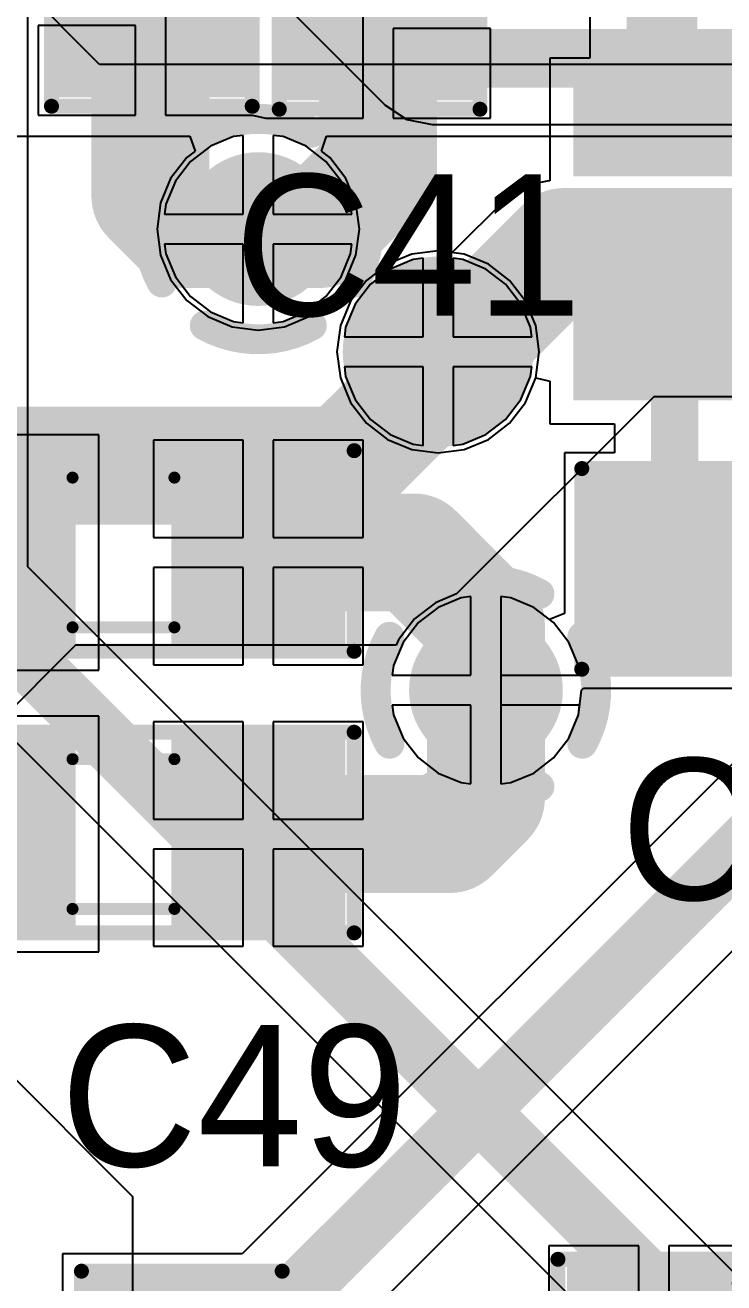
# Model space of a CAD drawing. Header units: millimetres. Extents: x -51 to 108, y 36 to 112.
# Drawn here: x 38.46 to 44.38, y 49.69 to 60.35 of the extents above; entities that cross this region are included whole.
import ezdxf

# ---------------------------------------------------------------- set-up
doc = ezdxf.new("R2010")
doc.units = ezdxf.units.MM
for name, color, linetype in [('BottomLayer', 5, 'Continuous'), ('BottomSolder', 6, 'Continuous'), ('InternalPlane1', 76, 'Continuous'), ('MidLayer1', 16, 'Continuous'), ('TopLayer', 1, 'Continuous'), ('TopOverlay', 2, 'Continuous'), ('TopSolder', 216, 'Continuous'), ('ViaHoleLayer', 16, 'Continuous')]:
    doc.layers.add(name, color=color, linetype=linetype)

# ---------------------------------------------------------------- blocks, each defined once
blk = doc.blocks.new('SM_0805_36')
at = {"layer": 'TopLayer'}
for points in [[(-1.778, -0.6985), (-0.508, -0.6985), (-1.778, 0.6985), (-0.508, 0.6985)], [(0.508, -0.6985), (1.778, -0.6985), (0.508, 0.6985), (1.778, 0.6985)]]:
    blk.add_solid(points, dxfattribs=at)
at = {"layer": 'TopOverlay'}
for points, const_width in [([(1.9304, 0.8382), (-1.9558, 0.8382)], 0.127), ([(-1.9558, 0.8382), (-1.9558, -0.8636)], 0.127), ([(1.9304, 0.8382), (1.9304, -0.8636)], 0.127), ([(0.4318, 0.635), (-0.4318, 0.635)], 0.1016), ([(0.4318, -0.635), (-0.4318, -0.635)], 0.1016), ([(1.9304, -0.8636), (-1.9558, -0.8636)], 0.127)]:
    blk.add_lwpolyline(points, dxfattribs=dict(at, const_width=const_width))
for points, const_width in [([(-1.98755, 0.8382, 1), (-1.92405, 0.8382, 1)], 0.0635), ([(-1.98755, 0.8382, 1), (-1.92405, 0.8382, 1)], 0.0635), ([(1.89865, 0.8382, 1), (1.96215, 0.8382, 1)], 0.0635), ([(1.89865, 0.8382, 1), (1.96215, 0.8382, 1)], 0.0635), ([(-0.4572, 0.635, 1), (-0.4064, 0.635, 1)], 0.0508), ([(0.4064, 0.635, 1), (0.4572, 0.635, 1)], 0.0508), ([(-0.4572, -0.635, 1), (-0.4064, -0.635, 1)], 0.0508), ([(0.4064, -0.635, 1), (0.4572, -0.635, 1)], 0.0508), ([(-1.98755, -0.8636, 1), (-1.92405, -0.8636, 1)], 0.0635), ([(-1.98755, -0.8636, 1), (-1.92405, -0.8636, 1)], 0.0635), ([(1.89865, -0.8636, 1), (1.96215, -0.8636, 1)], 0.0635), ([(1.89865, -0.8636, 1), (1.96215, -0.8636, 1)], 0.0635)]:
    blk.add_lwpolyline(points, format="xyb", close=True, dxfattribs=dict(at, const_width=const_width))
at = {"layer": 'TopSolder'}
for points in [[(-1.8796, -0.8001), (-0.4064, -0.8001), (-1.8796, 0.8001), (-0.4064, 0.8001)], [(0.4064, -0.8001), (1.8796, -0.8001), (0.4064, 0.8001), (1.8796, 0.8001)]]:
    blk.add_solid(points, dxfattribs=at)
blk = doc.blocks.new('SM_0805_38')
at = {"layer": 'TopLayer'}
for points in [[(-1.778, -0.6985), (-0.508, -0.6985), (-1.778, 0.6985), (-0.508, 0.6985)], [(0.508, -0.6985), (1.778, -0.6985), (0.508, 0.6985), (1.778, 0.6985)]]:
    blk.add_solid(points, dxfattribs=at)
at = {"layer": 'TopOverlay'}
for points, const_width in [([(1.9304, 0.8382), (-1.9558, 0.8382)], 0.127), ([(-1.9558, 0.8382), (-1.9558, -0.8636)], 0.127), ([(1.9304, 0.8382), (1.9304, -0.8636)], 0.127), ([(0.4318, 0.635), (-0.4318, 0.635)], 0.1016), ([(0.4318, -0.635), (-0.4318, -0.635)], 0.1016), ([(1.9304, -0.8636), (-1.9558, -0.8636)], 0.127)]:
    blk.add_lwpolyline(points, dxfattribs=dict(at, const_width=const_width))
for points, const_width in [([(-1.98755, 0.8382, 1), (-1.92405, 0.8382, 1)], 0.0635), ([(-1.98755, 0.8382, 1), (-1.92405, 0.8382, 1)], 0.0635), ([(1.89865, 0.8382, 1), (1.96215, 0.8382, 1)], 0.0635), ([(1.89865, 0.8382, 1), (1.96215, 0.8382, 1)], 0.0635), ([(-0.4572, 0.635, 1), (-0.4064, 0.635, 1)], 0.0508), ([(0.4064, 0.635, 1), (0.4572, 0.635, 1)], 0.0508), ([(-0.4572, -0.635, 1), (-0.4064, -0.635, 1)], 0.0508), ([(0.4064, -0.635, 1), (0.4572, -0.635, 1)], 0.0508), ([(-1.98755, -0.8636, 1), (-1.92405, -0.8636, 1)], 0.0635), ([(-1.98755, -0.8636, 1), (-1.92405, -0.8636, 1)], 0.0635), ([(1.89865, -0.8636, 1), (1.96215, -0.8636, 1)], 0.0635), ([(1.89865, -0.8636, 1), (1.96215, -0.8636, 1)], 0.0635)]:
    blk.add_lwpolyline(points, format="xyb", close=True, dxfattribs=dict(at, const_width=const_width))
at = {"layer": 'TopSolder'}
for points in [[(-1.8796, -0.8001), (-0.4064, -0.8001), (-1.8796, 0.8001), (-0.4064, 0.8001)], [(0.4064, -0.8001), (1.8796, -0.8001), (0.4064, 0.8001), (1.8796, 0.8001)]]:
    blk.add_solid(points, dxfattribs=at)
blk = doc.blocks.new('SM_0805_39')
at = {"layer": 'TopLayer'}
for points in [[(-1.778, -0.6985), (-0.508, -0.6985), (-1.778, 0.6985), (-0.508, 0.6985)], [(0.508, -0.6985), (1.778, -0.6985), (0.508, 0.6985), (1.778, 0.6985)]]:
    blk.add_solid(points, dxfattribs=at)
at = {"layer": 'TopOverlay'}
for points, const_width in [([(1.9304, 0.8382), (-1.9558, 0.8382)], 0.127), ([(-1.9558, 0.8382), (-1.9558, -0.8636)], 0.127), ([(1.9304, 0.8382), (1.9304, -0.8636)], 0.127), ([(0.4318, 0.635), (-0.4318, 0.635)], 0.1016), ([(0.4318, -0.635), (-0.4318, -0.635)], 0.1016), ([(1.9304, -0.8636), (-1.9558, -0.8636)], 0.127)]:
    blk.add_lwpolyline(points, dxfattribs=dict(at, const_width=const_width))
for points, const_width in [([(-1.98755, 0.8382, 1), (-1.92405, 0.8382, 1)], 0.0635), ([(-1.98755, 0.8382, 1), (-1.92405, 0.8382, 1)], 0.0635), ([(1.89865, 0.8382, 1), (1.96215, 0.8382, 1)], 0.0635), ([(1.89865, 0.8382, 1), (1.96215, 0.8382, 1)], 0.0635), ([(-0.4572, 0.635, 1), (-0.4064, 0.635, 1)], 0.0508), ([(0.4064, 0.635, 1), (0.4572, 0.635, 1)], 0.0508), ([(-0.4572, -0.635, 1), (-0.4064, -0.635, 1)], 0.0508), ([(0.4064, -0.635, 1), (0.4572, -0.635, 1)], 0.0508), ([(-1.98755, -0.8636, 1), (-1.92405, -0.8636, 1)], 0.0635), ([(-1.98755, -0.8636, 1), (-1.92405, -0.8636, 1)], 0.0635), ([(1.89865, -0.8636, 1), (1.96215, -0.8636, 1)], 0.0635), ([(1.89865, -0.8636, 1), (1.96215, -0.8636, 1)], 0.0635)]:
    blk.add_lwpolyline(points, format="xyb", close=True, dxfattribs=dict(at, const_width=const_width))
at = {"layer": 'TopSolder'}
for points in [[(-1.8796, -0.8001), (-0.4064, -0.8001), (-1.8796, 0.8001), (-0.4064, 0.8001)], [(0.4064, -0.8001), (1.8796, -0.8001), (0.4064, 0.8001), (1.8796, 0.8001)]]:
    blk.add_solid(points, dxfattribs=at)
blk = doc.blocks.new('SM_0805_40')
at = {"layer": 'TopLayer'}
for points in [[(-1.778, -0.6985), (-0.508, -0.6985), (-1.778, 0.6985), (-0.508, 0.6985)], [(0.508, -0.6985), (1.778, -0.6985), (0.508, 0.6985), (1.778, 0.6985)]]:
    blk.add_solid(points, dxfattribs=at)
at = {"layer": 'TopOverlay'}
for points, const_width in [([(-1.9558, 0.8382), (1.9304, 0.8382)], 0.127), ([(-1.9558, 0.8382), (-1.9558, -0.8636)], 0.127), ([(1.9304, 0.8382), (1.9304, -0.8636)], 0.127), ([(-0.4318, 0.635), (0.4318, 0.635)], 0.1016), ([(-0.4318, -0.635), (0.4318, -0.635)], 0.1016), ([(-1.9558, -0.8636), (1.9304, -0.8636)], 0.127)]:
    blk.add_lwpolyline(points, dxfattribs=dict(at, const_width=const_width))
for points, const_width in [([(-1.98755, 0.8382, 1), (-1.92405, 0.8382, 1)], 0.0635), ([(-1.98755, 0.8382, 1), (-1.92405, 0.8382, 1)], 0.0635), ([(1.89865, 0.8382, 1), (1.96215, 0.8382, 1)], 0.0635), ([(1.89865, 0.8382, 1), (1.96215, 0.8382, 1)], 0.0635), ([(-0.4572, 0.635, 1), (-0.4064, 0.635, 1)], 0.0508), ([(0.4064, 0.635, 1), (0.4572, 0.635, 1)], 0.0508), ([(-0.4572, -0.635, 1), (-0.4064, -0.635, 1)], 0.0508), ([(0.4064, -0.635, 1), (0.4572, -0.635, 1)], 0.0508), ([(-1.98755, -0.8636, 1), (-1.92405, -0.8636, 1)], 0.0635), ([(-1.98755, -0.8636, 1), (-1.92405, -0.8636, 1)], 0.0635), ([(1.89865, -0.8636, 1), (1.96215, -0.8636, 1)], 0.0635), ([(1.89865, -0.8636, 1), (1.96215, -0.8636, 1)], 0.0635)]:
    blk.add_lwpolyline(points, format="xyb", close=True, dxfattribs=dict(at, const_width=const_width))
at = {"layer": 'TopSolder'}
for points in [[(-1.8796, -0.8001), (-0.4064, -0.8001), (-1.8796, 0.8001), (-0.4064, 0.8001)], [(0.4064, -0.8001), (1.8796, -0.8001), (0.4064, 0.8001), (1.8796, 0.8001)]]:
    blk.add_solid(points, dxfattribs=at)
blk = doc.blocks.new('SM_0805_41')
at = {"layer": 'TopLayer'}
for points in [[(-1.778, -0.6985), (-0.508, -0.6985), (-1.778, 0.6985), (-0.508, 0.6985)], [(0.508, -0.6985), (1.778, -0.6985), (0.508, 0.6985), (1.778, 0.6985)]]:
    blk.add_solid(points, dxfattribs=at)
at = {"layer": 'TopOverlay'}
for points, const_width in [([(-1.9558, 0.8382), (1.9304, 0.8382)], 0.127), ([(-1.9558, 0.8382), (-1.9558, -0.8636)], 0.127), ([(1.9304, 0.8382), (1.9304, -0.8636)], 0.127), ([(-0.4318, 0.635), (0.4318, 0.635)], 0.1016), ([(-0.4318, -0.635), (0.4318, -0.635)], 0.1016), ([(-1.9558, -0.8636), (1.9304, -0.8636)], 0.127)]:
    blk.add_lwpolyline(points, dxfattribs=dict(at, const_width=const_width))
for points, const_width in [([(-1.98755, 0.8382, 1), (-1.92405, 0.8382, 1)], 0.0635), ([(-1.98755, 0.8382, 1), (-1.92405, 0.8382, 1)], 0.0635), ([(1.89865, 0.8382, 1), (1.96215, 0.8382, 1)], 0.0635), ([(1.89865, 0.8382, 1), (1.96215, 0.8382, 1)], 0.0635), ([(-0.4572, 0.635, 1), (-0.4064, 0.635, 1)], 0.0508), ([(0.4064, 0.635, 1), (0.4572, 0.635, 1)], 0.0508), ([(-0.4572, -0.635, 1), (-0.4064, -0.635, 1)], 0.0508), ([(0.4064, -0.635, 1), (0.4572, -0.635, 1)], 0.0508), ([(-1.98755, -0.8636, 1), (-1.92405, -0.8636, 1)], 0.0635), ([(-1.98755, -0.8636, 1), (-1.92405, -0.8636, 1)], 0.0635), ([(1.89865, -0.8636, 1), (1.96215, -0.8636, 1)], 0.0635), ([(1.89865, -0.8636, 1), (1.96215, -0.8636, 1)], 0.0635)]:
    blk.add_lwpolyline(points, format="xyb", close=True, dxfattribs=dict(at, const_width=const_width))
at = {"layer": 'TopSolder'}
for points in [[(-1.8796, -0.8001), (-0.4064, -0.8001), (-1.8796, 0.8001), (-0.4064, 0.8001)], [(0.4064, -0.8001), (1.8796, -0.8001), (0.4064, 0.8001), (1.8796, 0.8001)]]:
    blk.add_solid(points, dxfattribs=at)
blk = doc.blocks.new('SM_0805_49')
at = {"layer": 'TopLayer'}
for points in [[(-1.778, -0.6985), (-0.508, -0.6985), (-1.778, 0.6985), (-0.508, 0.6985)], [(0.508, -0.6985), (1.778, -0.6985), (0.508, 0.6985), (1.778, 0.6985)]]:
    blk.add_solid(points, dxfattribs=at)
at = {"layer": 'TopOverlay'}
for points, const_width in [([(-1.9558, 0.8382), (1.9304, 0.8382)], 0.127), ([(-1.9558, 0.8382), (-1.9558, -0.8636)], 0.127), ([(1.9304, 0.8382), (1.9304, -0.8636)], 0.127), ([(-0.4318, 0.635), (0.4318, 0.635)], 0.1016), ([(-0.4318, -0.635), (0.4318, -0.635)], 0.1016), ([(-1.9558, -0.8636), (1.9304, -0.8636)], 0.127)]:
    blk.add_lwpolyline(points, dxfattribs=dict(at, const_width=const_width))
for points, const_width in [([(-1.98755, 0.8382, 1), (-1.92405, 0.8382, 1)], 0.0635), ([(-1.98755, 0.8382, 1), (-1.92405, 0.8382, 1)], 0.0635), ([(1.89865, 0.8382, 1), (1.96215, 0.8382, 1)], 0.0635), ([(1.89865, 0.8382, 1), (1.96215, 0.8382, 1)], 0.0635), ([(-0.4572, 0.635, 1), (-0.4064, 0.635, 1)], 0.0508), ([(0.4064, 0.635, 1), (0.4572, 0.635, 1)], 0.0508), ([(-0.4572, -0.635, 1), (-0.4064, -0.635, 1)], 0.0508), ([(0.4064, -0.635, 1), (0.4572, -0.635, 1)], 0.0508), ([(-1.98755, -0.8636, 1), (-1.92405, -0.8636, 1)], 0.0635), ([(-1.98755, -0.8636, 1), (-1.92405, -0.8636, 1)], 0.0635), ([(1.89865, -0.8636, 1), (1.96215, -0.8636, 1)], 0.0635), ([(1.89865, -0.8636, 1), (1.96215, -0.8636, 1)], 0.0635)]:
    blk.add_lwpolyline(points, format="xyb", close=True, dxfattribs=dict(at, const_width=const_width))
at = {"layer": 'TopSolder'}
for points in [[(-1.8796, -0.8001), (-0.4064, -0.8001), (-1.8796, 0.8001), (-0.4064, 0.8001)], [(0.4064, -0.8001), (1.8796, -0.8001), (0.4064, 0.8001), (1.8796, 0.8001)]]:
    blk.add_solid(points, dxfattribs=at)
blk = doc.blocks.new('SM_0805_50')
at = {"layer": 'TopLayer'}
for points in [[(-1.778, -0.6985), (-0.508, -0.6985), (-1.778, 0.6985), (-0.508, 0.6985)], [(0.508, -0.6985), (1.778, -0.6985), (0.508, 0.6985), (1.778, 0.6985)]]:
    blk.add_solid(points, dxfattribs=at)
at = {"layer": 'TopOverlay'}
for points, const_width in [([(-1.9558, 0.8382), (1.9304, 0.8382)], 0.127), ([(-1.9558, -0.8636), (-1.9558, 0.8382)], 0.127), ([(1.9304, -0.8636), (1.9304, 0.8382)], 0.127), ([(-0.4318, 0.635), (0.4318, 0.635)], 0.1016), ([(-0.4318, -0.635), (0.4318, -0.635)], 0.1016), ([(-1.9558, -0.8636), (1.9304, -0.8636)], 0.127)]:
    blk.add_lwpolyline(points, dxfattribs=dict(at, const_width=const_width))
for points, const_width in [([(-1.98755, 0.8382, 1), (-1.92405, 0.8382, 1)], 0.0635), ([(-1.98755, 0.8382, 1), (-1.92405, 0.8382, 1)], 0.0635), ([(1.89865, 0.8382, 1), (1.96215, 0.8382, 1)], 0.0635), ([(1.89865, 0.8382, 1), (1.96215, 0.8382, 1)], 0.0635), ([(-0.4572, 0.635, 1), (-0.4064, 0.635, 1)], 0.0508), ([(0.4064, 0.635, 1), (0.4572, 0.635, 1)], 0.0508), ([(-0.4572, -0.635, 1), (-0.4064, -0.635, 1)], 0.0508), ([(0.4064, -0.635, 1), (0.4572, -0.635, 1)], 0.0508), ([(-1.98755, -0.8636, 1), (-1.92405, -0.8636, 1)], 0.0635), ([(-1.98755, -0.8636, 1), (-1.92405, -0.8636, 1)], 0.0635), ([(1.89865, -0.8636, 1), (1.96215, -0.8636, 1)], 0.0635), ([(1.89865, -0.8636, 1), (1.96215, -0.8636, 1)], 0.0635)]:
    blk.add_lwpolyline(points, format="xyb", close=True, dxfattribs=dict(at, const_width=const_width))
at = {"layer": 'TopSolder'}
for points in [[(-1.8796, -0.8001), (-0.4064, -0.8001), (-1.8796, 0.8001), (-0.4064, 0.8001)], [(0.4064, -0.8001), (1.8796, -0.8001), (0.4064, 0.8001), (1.8796, 0.8001)]]:
    blk.add_solid(points, dxfattribs=at)
blk = doc.blocks.new('SOT95P280X145_5N_68')
at = {"layer": 'TopLayer'}
for points in [[(-1.85, 0.65), (-0.65, 0.65), (-1.85, 1.25), (-0.65, 1.25)], [(0.65, 0.65), (1.85, 0.65), (0.65, 1.25), (1.85, 1.25)], [(-1.85, -0.3), (-0.65, -0.3), (-1.85, 0.3), (-0.65, 0.3)], [(-1.85, -1.25), (-0.65, -1.25), (-1.85, -0.65), (-0.65, -0.65)], [(0.65, -1.25), (1.85, -1.25), (0.65, -0.65), (1.85, -0.65)]]:
    blk.add_solid(points, dxfattribs=at)
at = {"layer": 'TopOverlay', "const_width": 0.2}
for points in [[(-1.85, 1.5), (-0.65, 1.5)], [(-0.3, 1.45), (0.3, 1.45)], [(-0.3, -1.45), (-0.3, 1.45)], [(0.3, -1.45), (0.3, 1.45)], [(-0.3, -1.45), (0.3, -1.45)]]:
    blk.add_lwpolyline(points, dxfattribs=at)
at = {"layer": 'TopOverlay', "const_width": 0.1}
for points in [[(-1.9, 1.5, 1), (-1.8, 1.5, 1)], [(-0.7, 1.5, 1), (-0.6, 1.5, 1)], [(-0.35, 1.45, 1), (-0.25, 1.45, 1)], [(-0.35, 1.45, 1), (-0.25, 1.45, 1)], [(0.25, 1.45, 1), (0.35, 1.45, 1)], [(0.25, 1.45, 1), (0.35, 1.45, 1)], [(-0.35, -1.45, 1), (-0.25, -1.45, 1)], [(-0.35, -1.45, 1), (-0.25, -1.45, 1)], [(0.25, -1.45, 1), (0.35, -1.45, 1)], [(0.25, -1.45, 1), (0.35, -1.45, 1)]]:
    blk.add_lwpolyline(points, format="xyb", close=True, dxfattribs=at)
at = {"layer": 'TopSolder'}
for points in [[(-1.952, 0.548), (-0.548, 0.548), (-1.952, 1.352), (-0.548, 1.352)], [(0.548, 0.548), (1.952, 0.548), (0.548, 1.352), (1.952, 1.352)], [(-1.952, -0.402), (-0.548, -0.402), (-1.952, 0.402), (-0.548, 0.402)], [(-1.952, -1.352), (-0.548, -1.352), (-1.952, -0.548), (-0.548, -0.548)], [(0.548, -1.352), (1.952, -1.352), (0.548, -0.548), (1.952, -0.548)]]:
    blk.add_solid(points, dxfattribs=at)

msp = doc.modelspace()

# ---------------------------------------------------------------- linework, layer by layer
at = {"layer": 'BottomLayer'}
for p, q in [((38.483, 55.757), (38.483, 65.427)), ((39.126, 62.062), (41.513, 59.674)), ((41.513, 59.674), (41.695, 59.553)), ((41.695, 59.553), (41.91, 59.51)), ((40.31, 59.417), (40.227, 59.407)), ((40.31, 58.75), (40.31, 59.417)), ((40.647, 59.407), (40.564, 59.417)), ((40.564, 59.417), (40.564, 58.75)), ((41.91, 59.51), (47.139, 59.51)), ((40.031, 59.325), (39.863, 59.197)), ((40.227, 59.407), (40.031, 59.325)), ((40.842, 59.325), (40.647, 59.407)), ((41.01, 59.197), (40.842, 59.325)), ((39.863, 59.197), (39.735, 59.029)), ((41.139, 59.029), (41.01, 59.197)), ((39.735, 59.029), (39.653, 58.833)), ((41.22, 58.833), (41.139, 59.029)), ((39.653, 58.833), (39.643, 58.75)), ((41.231, 58.75), (41.22, 58.833)), ((39.643, 58.75), (40.31, 58.75)), ((40.564, 58.75), (41.231, 58.75)), ((40.31, 58.496), (39.643, 58.496)), ((39.643, 58.496), (39.653, 58.413)), ((40.31, 57.829), (40.31, 58.496)), ((41.231, 58.496), (40.564, 58.496)), ((40.564, 58.496), (40.564, 57.829)), ((41.22, 58.413), (41.231, 58.496)), ((39.653, 58.413), (39.735, 58.218)), ((41.139, 58.218), (41.22, 58.413)), ((41.739, 58.41), (41.532, 58.324)), ((41.961, 58.439), (41.739, 58.41)), ((42.183, 58.41), (41.961, 58.439)), ((42.389, 58.324), (42.183, 58.41)), ((41.532, 58.324), (41.355, 58.188)), ((42.567, 58.188), (42.389, 58.324)), ((39.735, 58.218), (39.863, 58.05)), ((41.01, 58.05), (41.139, 58.218)), ((41.355, 58.188), (41.218, 58.01)), ((42.703, 58.01), (42.567, 58.188)), ((39.863, 58.05), (40.031, 57.921)), ((40.842, 57.921), (41.01, 58.05)), ((40.031, 57.921), (40.227, 57.84)), ((40.647, 57.84), (40.842, 57.921)), ((41.218, 58.01), (41.133, 57.804)), ((42.789, 57.804), (42.703, 58.01)), ((40.227, 57.84), (40.31, 57.829)), ((40.564, 57.829), (40.647, 57.84)), ((41.133, 57.804), (41.103, 57.582)), ((42.818, 57.582), (42.789, 57.804)), ((41.103, 57.582), (41.133, 57.36)), ((42.789, 57.36), (42.818, 57.582)), ((41.133, 57.36), (41.218, 57.153)), ((42.703, 57.153), (42.789, 57.36)), ((41.218, 57.153), (41.355, 56.976)), ((42.567, 56.976), (42.703, 57.153)), ((41.355, 56.976), (41.532, 56.839)), ((42.389, 56.839), (42.567, 56.976)), ((41.532, 56.839), (41.739, 56.754)), ((41.739, 56.754), (41.961, 56.724)), ((41.961, 56.724), (42.183, 56.754)), ((42.183, 56.754), (42.389, 56.839)), ((45.253, 48.987), (38.483, 55.757)), ((42.157, 55.495), (41.962, 55.414)), ((42.24, 55.506), (42.157, 55.495)), ((42.24, 54.839), (42.24, 55.506)), ((42.577, 55.495), (42.494, 55.506)), ((42.494, 55.506), (42.494, 54.839)), ((42.773, 55.414), (42.577, 55.495)), ((41.962, 55.414), (41.794, 55.285)), ((42.941, 55.285), (42.773, 55.414)), ((41.794, 55.285), (41.665, 55.117)), ((43.069, 55.117), (42.941, 55.285)), ((37.526, 55.128), (44.296, 48.358)), ((41.665, 55.117), (41.584, 54.921)), ((43.151, 54.921), (43.069, 55.117)), ((41.584, 54.921), (41.573, 54.839)), ((41.573, 54.839), (42.24, 54.839)), ((42.494, 54.839), (43.161, 54.839)), ((43.161, 54.839), (43.151, 54.921)), ((42.24, 54.585), (41.573, 54.585)), ((41.573, 54.585), (41.584, 54.502)), ((42.24, 53.917), (42.24, 54.585)), ((43.161, 54.585), (42.494, 54.585)), ((42.494, 54.585), (42.494, 53.917)), ((43.151, 54.502), (43.161, 54.585)), ((41.584, 54.502), (41.665, 54.306)), ((43.069, 54.306), (43.151, 54.502)), ((41.665, 54.306), (41.794, 54.138)), ((42.941, 54.138), (43.069, 54.306)), ((41.794, 54.138), (41.962, 54.009)), ((42.773, 54.009), (42.941, 54.138)), ((41.962, 54.009), (42.157, 53.928)), ((42.577, 53.928), (42.773, 54.009)), ((42.157, 53.928), (42.24, 53.917)), ((42.494, 53.917), (42.577, 53.928))]:
    msp.add_line(p, q, dxfattribs=at)
at = {"layer": 'BottomLayer', "const_width": 0.5}
for points in [[(39.522, 62.459), (41.91, 60.071)], [(41.91, 60.071), (47.371, 60.071)], [(37.922, 55.524), (44.856, 48.59)]]:
    msp.add_lwpolyline(points, dxfattribs=at)
at = {"layer": 'BottomLayer'}
for points, const_width in [([(41.785, 60.071, 1), (42.035, 60.071, 1)], 0.25), ([(41.785, 60.071, 1), (42.035, 60.071, 1)], 0.25), ([(40.162, 58.623, 1), (40.712, 58.623, 1)], 0.55), ([(41.686, 57.582, 1), (42.236, 57.582, 1)], 0.55), ([(42.092, 54.712, 1), (42.642, 54.712, 1)], 0.55)]:
    msp.add_lwpolyline(points, format="xyb", close=True, dxfattribs=dict(at, const_width=const_width))
at = {"layer": 'BottomSolder', "const_width": 0.652}
for points in [[(40.111, 58.623, 1), (40.763, 58.623, 1)], [(41.635, 57.582, 1), (42.287, 57.582, 1)], [(42.041, 54.712, 1), (42.693, 54.712, 1)]]:
    msp.add_lwpolyline(points, format="xyb", close=True, dxfattribs=at)
at = {"layer": 'InternalPlane1', "const_width": 0.254}
for points in [[(39.984, 59.441, -0.258618), (40.89, 59.441)], [(39.619, 58.17, -0.258618), (39.619, 59.076)], [(41.255, 59.076, -0.258618), (41.255, 58.17)], [(40.89, 57.805, -0.258618), (39.984, 57.805)], [(41.914, 55.529, -0.258618), (42.82, 55.529)], [(41.549, 54.258, -0.258618), (41.549, 55.165)], [(43.185, 55.165, -0.258618), (43.185, 54.258)], [(42.82, 53.894, -0.258618), (41.914, 53.894)]]:
    msp.add_lwpolyline(points, format="xyb", dxfattribs=at)
at = {"layer": 'InternalPlane1'}
for points, const_width in [([(39.92, 59.441, 1), (40.047, 59.441, 1)], 0.127), ([(40.827, 59.441, 1), (40.954, 59.441, 1)], 0.127), ([(39.556, 59.076, 1), (39.683, 59.076, 1)], 0.127), ([(41.191, 59.076, 1), (41.318, 59.076, 1)], 0.127), ([(41.557, 57.582, 1), (42.365, 57.582, 1)], 0.808), ([(39.556, 58.17, 1), (39.683, 58.17, 1)], 0.127), ([(41.191, 58.17, 1), (41.318, 58.17, 1)], 0.127), ([(39.92, 57.805, 1), (40.047, 57.805, 1)], 0.127), ([(40.827, 57.805, 1), (40.954, 57.805, 1)], 0.127), ([(41.85, 55.529, 1), (41.977, 55.529, 1)], 0.127), ([(42.757, 55.529, 1), (42.884, 55.529, 1)], 0.127), ([(41.486, 55.165, 1), (41.613, 55.165, 1)], 0.127), ([(43.121, 55.165, 1), (43.248, 55.165, 1)], 0.127), ([(41.486, 54.258, 1), (41.613, 54.258, 1)], 0.127), ([(43.121, 54.258, 1), (43.248, 54.258, 1)], 0.127), ([(41.85, 53.894, 1), (41.977, 53.894, 1)], 0.127), ([(42.757, 53.894, 1), (42.884, 53.894, 1)], 0.127)]:
    msp.add_lwpolyline(points, format="xyb", close=True, dxfattribs=dict(at, const_width=const_width))
at = {"layer": 'MidLayer1'}
for p, q in [((39.014, 60.096), (33.616, 65.543)), ((39.091, 60.02), (39.014, 60.096)), ((49.606, 60.02), (39.091, 60.02)), ((37.897, 59.411), (39.858, 59.411)), ((39.858, 59.411), (39.901, 59.284)), ((40.972, 59.284), (41.016, 59.411)), ((41.016, 59.411), (49.301, 59.411)), ((39.831, 59.229), (39.694, 59.052)), ((39.901, 59.284), (39.831, 59.229)), ((41.043, 59.229), (40.972, 59.284)), ((41.179, 59.052), (41.043, 59.229)), ((39.694, 59.052), (39.609, 58.845)), ((41.265, 58.845), (41.179, 59.052)), ((39.609, 58.845), (39.579, 58.623)), ((41.294, 58.623), (41.265, 58.845)), ((39.579, 58.623), (39.609, 58.401)), ((41.265, 58.401), (41.294, 58.623)), ((39.609, 58.401), (39.694, 58.195)), ((41.179, 58.195), (41.265, 58.401)), ((41.751, 58.365), (41.555, 58.284)), ((41.834, 58.376), (41.751, 58.365)), ((41.834, 57.709), (41.834, 58.376)), ((42.171, 58.365), (42.088, 58.376)), ((42.088, 58.376), (42.088, 57.709)), ((42.366, 58.284), (42.171, 58.365)), ((41.555, 58.284), (41.387, 58.155)), ((42.534, 58.155), (42.366, 58.284)), ((39.694, 58.195), (39.831, 58.017)), ((41.043, 58.017), (41.179, 58.195)), ((41.387, 58.155), (41.259, 57.987)), ((42.663, 57.987), (42.534, 58.155)), ((39.831, 58.017), (40.008, 57.881)), ((40.865, 57.881), (41.043, 58.017)), ((41.259, 57.987), (41.177, 57.792)), ((42.744, 57.792), (42.663, 57.987)), ((40.008, 57.881), (40.215, 57.795)), ((40.659, 57.795), (40.865, 57.881)), ((40.215, 57.795), (40.437, 57.766)), ((40.437, 57.766), (40.659, 57.795)), ((41.177, 57.792), (41.167, 57.709)), ((41.167, 57.709), (41.834, 57.709)), ((42.088, 57.709), (42.755, 57.709)), ((42.755, 57.709), (42.744, 57.792)), ((41.834, 57.455), (41.167, 57.455)), ((41.167, 57.455), (41.177, 57.372)), ((41.834, 56.788), (41.834, 57.455)), ((42.755, 57.455), (42.088, 57.455)), ((42.088, 57.455), (42.088, 56.788)), ((42.744, 57.372), (42.755, 57.455)), ((41.177, 57.372), (41.259, 57.176)), ((42.663, 57.176), (42.744, 57.372)), ((41.259, 57.176), (41.387, 57.008)), ((43.79, 57.201), (42.117, 55.528)), ((42.534, 57.008), (42.663, 57.176)), ((47.178, 57.201), (43.79, 57.201)), ((41.387, 57.008), (41.555, 56.88)), ((42.366, 56.88), (42.534, 57.008)), ((41.555, 56.88), (41.751, 56.798)), ((42.171, 56.798), (42.366, 56.88)), ((41.751, 56.798), (41.834, 56.788)), ((42.088, 56.788), (42.171, 56.798)), ((42.117, 55.528), (41.939, 55.454)), ((41.939, 55.454), (41.761, 55.318)), ((41.761, 55.318), (41.625, 55.14)), ((38.887, 55.093), (37.414, 53.619)), ((41.605, 55.093), (38.887, 55.093)), ((41.625, 55.14), (41.605, 55.093)), ((37.643, 52.146), (39.37, 50.419)), ((39.37, 50.419), (39.37, 48.641))]:
    msp.add_line(p, q, dxfattribs=at)
for points, const_width in [([(40.162, 58.623, 1), (40.712, 58.623, 1)], 0.55), ([(42.778, 58.471, 1), (43.278, 58.471, 1)], 0.5), ([(42.778, 58.471, 1), (43.278, 58.471, 1)], 0.5), ([(41.686, 57.582, 1), (42.236, 57.582, 1)], 0.55), ([(41.711, 57.582, 1), (42.211, 57.582, 1)], 0.5), ([(41.711, 57.582, 1), (42.211, 57.582, 1)], 0.5), ([(41.889, 57.582, 1), (42.389, 57.582, 1)], 0.5), ([(41.889, 57.582, 1), (42.389, 57.582, 1)], 0.5), ([(41.711, 57.404, 1), (42.211, 57.404, 1)], 0.5), ([(41.711, 57.404, 1), (42.211, 57.404, 1)], 0.5), ([(40.923, 56.617, 1), (41.423, 56.617, 1)], 0.5), ([(40.923, 56.617, 1), (41.423, 56.617, 1)], 0.5), ([(42.092, 54.712, 1), (42.642, 54.712, 1)], 0.55)]:
    msp.add_lwpolyline(points, format="xyb", close=True, dxfattribs=dict(at, const_width=const_width))
at = {"layer": 'MidLayer1', "const_width": 1}
for points in [[(42.139, 57.582), (43.028, 58.471)], [(43.028, 58.471), (49.987, 58.471)], [(41.961, 57.582), (42.139, 57.582)], [(41.961, 57.404), (41.961, 57.582)], [(41.173, 56.617), (41.961, 57.404)], [(37.846, 56.617), (41.173, 56.617)]]:
    msp.add_lwpolyline(points, dxfattribs=at)
at = {"layer": 'TopLayer'}
for p, q in [((43.249, 61.423), (43.249, 60.072)), ((39.649, 60.477), (39.649, 59.588)), ((41.326, 59.563), (41.326, 60.452)), ((39.395, 60.35), (38.57, 60.35)), ((38.57, 60.35), (38.57, 59.588)), ((39.395, 59.588), (39.395, 60.35)), ((42.405, 60.325), (41.58, 60.325)), ((41.58, 60.325), (41.58, 59.563)), ((42.405, 59.563), (42.405, 60.325)), ((43.249, 60.072), (42.91, 60.072)), ((42.91, 60.072), (42.91, 59.031)), ((38.57, 59.588), (39.395, 59.588)), ((39.649, 59.588), (40.384, 59.588)), ((40.384, 59.588), (40.5, 59.563)), ((40.5, 59.563), (40.591, 59.563)), ((40.591, 59.563), (41.326, 59.563)), ((41.58, 59.563), (42.405, 59.563)), ((40.31, 59.417), (40.227, 59.407)), ((40.31, 58.75), (40.31, 59.417)), ((40.647, 59.407), (40.564, 59.417)), ((40.564, 59.417), (40.564, 58.75)), ((40.031, 59.325), (39.863, 59.197)), ((40.227, 59.407), (40.031, 59.325)), ((40.842, 59.325), (40.647, 59.407)), ((41.01, 59.197), (40.842, 59.325)), ((39.863, 59.197), (39.735, 59.029)), ((41.139, 59.029), (41.01, 59.197)), ((39.735, 59.029), (39.653, 58.833)), ((41.22, 58.833), (41.139, 59.029)), ((42.706, 58.993), (42.54, 58.882)), ((42.901, 59.031), (42.706, 58.993)), ((42.91, 59.031), (42.901, 59.031)), ((42.54, 58.882), (42.081, 58.423)), ((39.653, 58.833), (39.643, 58.75)), ((41.231, 58.75), (41.22, 58.833)), ((39.643, 58.75), (40.31, 58.75)), ((40.564, 58.75), (41.231, 58.75)), ((40.31, 58.496), (39.643, 58.496)), ((39.643, 58.496), (39.653, 58.413)), ((40.31, 57.829), (40.31, 58.496)), ((41.231, 58.496), (40.564, 58.496)), ((40.564, 58.496), (40.564, 57.829)), ((41.22, 58.413), (41.231, 58.496)), ((39.653, 58.413), (39.735, 58.218)), ((41.139, 58.218), (41.22, 58.413)), ((41.739, 58.41), (41.532, 58.324)), ((41.961, 58.439), (41.739, 58.41)), ((42.081, 58.423), (41.961, 58.439)), ((41.532, 58.324), (41.355, 58.188)), ((39.735, 58.218), (39.863, 58.05)), ((41.01, 58.05), (41.139, 58.218)), ((41.355, 58.188), (41.218, 58.01)), ((39.863, 58.05), (40.031, 57.921)), ((40.842, 57.921), (41.01, 58.05)), ((40.031, 57.921), (40.227, 57.84)), ((40.647, 57.84), (40.842, 57.921)), ((41.218, 58.01), (41.133, 57.804)), ((40.227, 57.84), (40.31, 57.829)), ((40.564, 57.829), (40.647, 57.84)), ((41.133, 57.804), (41.103, 57.582)), ((41.103, 57.582), (41.133, 57.36)), ((41.133, 57.36), (41.218, 57.153)), ((42.703, 57.153), (42.789, 57.36)), ((42.789, 57.36), (42.91, 57.334)), ((42.91, 57.334), (42.91, 56.972)), ((41.218, 57.153), (41.355, 56.976)), ((42.567, 56.976), (42.703, 57.153)), ((41.355, 56.976), (41.532, 56.839)), ((42.389, 56.839), (42.567, 56.976)), ((42.91, 56.972), (43.458, 56.972)), ((43.458, 56.972), (43.458, 56.726)), ((39.086, 56.878), (37.216, 56.878)), ((39.086, 54.882), (39.086, 56.878)), ((40.31, 56.833), (39.548, 56.833)), ((39.548, 56.833), (39.548, 56.007)), ((40.31, 56.007), (40.31, 56.833)), ((41.326, 56.833), (40.564, 56.833)), ((40.564, 56.833), (40.564, 56.007)), ((41.326, 56.007), (41.326, 56.833)), ((41.532, 56.839), (41.739, 56.754)), ((41.739, 56.754), (41.961, 56.724)), ((41.961, 56.724), (42.183, 56.754)), ((42.183, 56.754), (42.389, 56.839)), ((43.458, 56.726), (43.032, 56.726)), ((43.032, 56.726), (43.032, 55.361)), ((39.548, 56.007), (40.31, 56.007)), ((40.564, 56.007), (41.326, 56.007)), ((40.31, 55.753), (39.548, 55.753)), ((39.548, 55.753), (39.548, 54.927)), ((40.31, 54.927), (40.31, 55.753)), ((41.326, 55.753), (40.564, 55.753)), ((40.564, 55.753), (40.564, 54.927)), ((41.326, 54.927), (41.326, 55.753)), ((42.157, 55.495), (41.962, 55.414)), ((42.24, 55.506), (42.157, 55.495)), ((42.24, 54.839), (42.24, 55.506)), ((42.577, 55.495), (42.494, 55.506)), ((42.494, 55.506), (42.494, 54.712)), ((42.773, 55.414), (42.577, 55.495)), ((41.962, 55.414), (41.794, 55.285)), ((42.905, 55.312), (42.773, 55.414)), ((43.032, 55.361), (42.905, 55.312)), ((41.794, 55.285), (41.665, 55.117)), ((41.665, 55.117), (41.584, 54.921)), ((37.216, 54.882), (39.086, 54.882)), ((39.548, 54.927), (40.31, 54.927)), ((40.564, 54.927), (41.326, 54.927)), ((41.584, 54.921), (41.573, 54.839)), ((41.573, 54.839), (42.24, 54.839)), ((45.106, 54.738), (40.299, 49.932)), ((43.178, 54.712), (43.193, 54.729)), ((43.193, 54.729), (44.902, 54.729)), ((42.494, 54.712), (42.494, 53.917)), ((43.151, 54.502), (43.178, 54.712)), ((42.24, 54.585), (41.573, 54.585)), ((41.573, 54.585), (41.584, 54.502)), ((42.24, 53.917), (42.24, 54.585)), ((39.086, 54.491), (37.216, 54.491)), ((39.086, 52.494), (39.086, 54.491)), ((40.31, 54.445), (39.548, 54.445)), ((39.548, 54.445), (39.548, 53.619)), ((40.31, 53.619), (40.31, 54.445)), ((41.326, 54.445), (40.564, 54.445)), ((40.564, 54.445), (40.564, 53.619)), ((41.326, 53.619), (41.326, 54.445)), ((41.584, 54.502), (41.665, 54.306)), ((43.069, 54.306), (43.151, 54.502)), ((41.665, 54.306), (41.794, 54.138)), ((42.941, 54.138), (43.069, 54.306)), ((41.794, 54.138), (41.962, 54.009)), ((42.773, 54.009), (42.941, 54.138)), ((41.962, 54.009), (42.157, 53.928)), ((42.577, 53.928), (42.773, 54.009)), ((42.157, 53.928), (42.24, 53.917)), ((42.494, 53.917), (42.577, 53.928)), ((40.775, 48.821), (45.735, 53.781)), ((39.548, 53.619), (40.31, 53.619)), ((40.564, 53.619), (41.326, 53.619)), ((40.31, 53.365), (39.548, 53.365)), ((39.548, 53.365), (39.548, 52.54)), ((40.31, 52.54), (40.31, 53.365)), ((41.326, 53.365), (40.564, 53.365)), ((40.564, 53.365), (40.564, 52.54)), ((41.326, 52.54), (41.326, 53.365)), ((37.216, 52.494), (39.086, 52.494)), ((39.548, 52.54), (40.31, 52.54)), ((40.564, 52.54), (41.326, 52.54)), ((40.299, 49.932), (38.778, 49.932)), ((38.778, 49.932), (38.778, 48.062)), ((43.663, 50), (42.901, 50)), ((42.901, 50), (42.901, 49.174)), ((43.663, 49.174), (43.663, 50)), ((44.679, 50), (43.917, 50)), ((43.917, 50), (43.917, 49.174))]:
    msp.add_line(p, q, dxfattribs=at)
for points, const_width in [([(43.86, 59.522), (43.86, 61.677)], 0.6), ([(39.522, 58.903), (39.522, 60.477)], 1), ([(41.453, 59.118), (41.453, 60.452)], 1), ([(43.81, 59.472), (43.86, 59.522)], 0.6), ([(40.958, 58.623), (41.453, 59.118)], 1), ([(39.522, 58.903), (39.802, 58.623)], 1), ([(39.802, 58.623), (40.437, 58.623)], 1), ([(40.437, 58.623), (40.958, 58.623)], 1), ([(41.961, 57.582), (42.901, 58.522)], 0.4), ([(42.901, 58.522), (43.81, 58.522)], 0.4), ([(43.81, 57.572), (43.967, 57.414)], 0.4), ([(43.967, 55.728), (43.967, 57.414)], 0.4), ([(36.551, 55.88), (38.151, 55.88)], 1), ([(40.437, 55.88), (41.758, 55.88)], 1), ([(41.758, 55.88), (42.367, 55.27)], 1), ([(42.367, 54.712), (42.367, 55.27)], 1), ([(42.367, 53.797), (42.367, 54.712)], 1), ([(40.157, 48.997), (45.503, 54.342)], 0.5), ([(42.062, 53.492), (42.367, 53.797)], 1), ([(36.22, 53.492), (38.151, 53.492)], 1), ([(40.437, 53.492), (42.062, 53.492)], 1)]:
    msp.add_lwpolyline(points, dxfattribs=dict(at, const_width=const_width))
for points, const_width in [([(39.272, 60.477, 1), (39.772, 60.477, 1)], 0.5), ([(41.203, 60.452, 1), (41.703, 60.452, 1)], 0.5), ([(43.66, 59.472, 1), (43.96, 59.472, 1)], 0.3), ([(43.71, 59.522, 1), (44.01, 59.522, 1)], 0.3), ([(43.71, 59.522, 1), (44.01, 59.522, 1)], 0.3), ([(41.203, 59.118, 1), (41.703, 59.118, 1)], 0.5), ([(41.203, 59.118, 1), (41.703, 59.118, 1)], 0.5), ([(39.272, 58.903, 1), (39.772, 58.903, 1)], 0.5), ([(39.272, 58.903, 1), (39.772, 58.903, 1)], 0.5), ([(39.552, 58.623, 1), (40.052, 58.623, 1)], 0.5), ([(39.552, 58.623, 1), (40.052, 58.623, 1)], 0.5), ([(40.162, 58.623, 1), (40.712, 58.623, 1)], 0.55), ([(40.187, 58.623, 1), (40.687, 58.623, 1)], 0.5), ([(40.187, 58.623, 1), (40.687, 58.623, 1)], 0.5), ([(40.708, 58.623, 1), (41.208, 58.623, 1)], 0.5), ([(40.708, 58.623, 1), (41.208, 58.623, 1)], 0.5), ([(42.801, 58.522, 1), (43.001, 58.522, 1)], 0.2), ([(42.801, 58.522, 1), (43.001, 58.522, 1)], 0.2), ([(43.71, 58.522, 1), (43.91, 58.522, 1)], 0.2), ([(41.686, 57.582, 1), (42.236, 57.582, 1)], 0.55), ([(41.861, 57.582, 1), (42.061, 57.582, 1)], 0.2), ([(43.71, 57.572, 1), (43.91, 57.572, 1)], 0.2), ([(43.867, 57.414, 1), (44.067, 57.414, 1)], 0.2), ([(43.867, 57.414, 1), (44.067, 57.414, 1)], 0.2), ([(37.901, 55.88, 1), (38.401, 55.88, 1)], 0.5), ([(40.187, 55.88, 1), (40.687, 55.88, 1)], 0.5), ([(41.508, 55.88, 1), (42.008, 55.88, 1)], 0.5), ([(41.508, 55.88, 1), (42.008, 55.88, 1)], 0.5), ([(43.867, 55.728, 1), (44.067, 55.728, 1)], 0.2), ([(42.117, 55.27, 1), (42.617, 55.27, 1)], 0.5), ([(42.117, 55.27, 1), (42.617, 55.27, 1)], 0.5), ([(42.092, 54.712, 1), (42.642, 54.712, 1)], 0.55), ([(42.117, 54.712, 1), (42.617, 54.712, 1)], 0.5), ([(42.117, 54.712, 1), (42.617, 54.712, 1)], 0.5), ([(42.117, 53.797, 1), (42.617, 53.797, 1)], 0.5), ([(42.117, 53.797, 1), (42.617, 53.797, 1)], 0.5), ([(37.901, 53.492, 1), (38.401, 53.492, 1)], 0.5), ([(40.187, 53.492, 1), (40.687, 53.492, 1)], 0.5), ([(41.812, 53.492, 1), (42.312, 53.492, 1)], 0.5), ([(41.812, 53.492, 1), (42.312, 53.492, 1)], 0.5)]:
    msp.add_lwpolyline(points, format="xyb", close=True, dxfattribs=dict(at, const_width=const_width))
at = {"layer": 'TopSolder', "const_width": 0.652}
for points in [[(40.111, 58.623, 1), (40.763, 58.623, 1)], [(41.635, 57.582, 1), (42.287, 57.582, 1)], [(42.041, 54.712, 1), (42.693, 54.712, 1)]]:
    msp.add_lwpolyline(points, format="xyb", close=True, dxfattribs=at)
at = {"layer": 'ViaHoleLayer', "const_width": 0.3}
for points in [[(40.287, 58.623, 1), (40.587, 58.623, 1)], [(41.811, 57.582, 1), (42.111, 57.582, 1)], [(42.217, 54.712, 1), (42.517, 54.712, 1)]]:
    msp.add_lwpolyline(points, format="xyb", close=True, dxfattribs=at)

# ---------------------------------------------------------------- block references
for name, p, rotation in [('SM_0805_40', (39.522, 61.62), 90), ('SM_0805_41', (41.453, 61.595), 90), ('SM_0805_39', (39.294, 55.88), 180), ('SM_0805_36', (45.11, 55.728), 180), ('SM_0805_38', (39.294, 53.492), 180), ('SM_0805_50', (44.933, 49.047), 360), ('SM_0805_49', (39.776, 47.854), 90)]:
    msp.add_blockref(name, p, dxfattribs=dict(rotation=rotation))
msp.add_blockref('SOT95P280X145_5N_68', (45.06, 58.522))

# ---------------------------------------------------------------- texts
at = {"layer": 'TopOverlay'}
for s, p in [('C41', (40.234, 57.887)), ('C36', (43.51, 52.934)), ('C49', (38.76, 50.673))]:
    msp.add_text(s, height=1.2, dxfattribs=at).set_placement(p)

doc.saveas('drawing.dxf')
